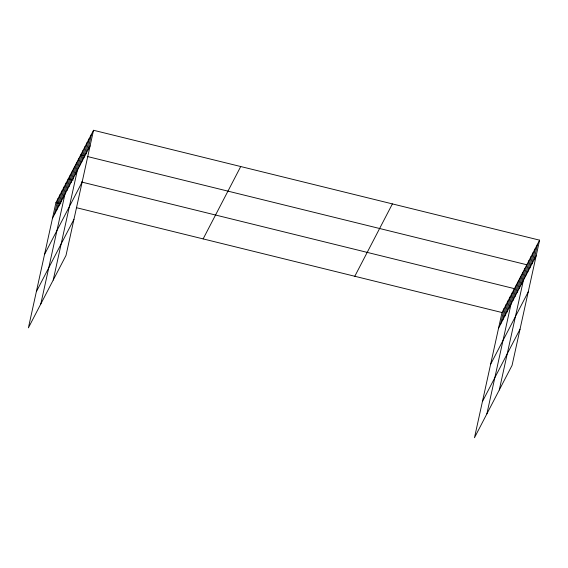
<?xml version="1.0" encoding="UTF-8"?>
<svg xmlns="http://www.w3.org/2000/svg" width="568" height="568" viewBox="0 0 568 568"><rect width="100%" height="100%" fill="white"/><g stroke="black" fill="none" stroke-linecap="round" stroke-linejoin="round"><path stroke-width="0.85" d="M93.528 130.271L55.927 202.641L28.4 327.835L66.002 255.465L93.528 130.271L539.6 240.165L512.073 365.359L474.472 437.729L501.998 312.535L539.6 240.165M54.571 214.242L57.993 198.658M56.637 210.259L60.059 194.682M58.703 206.283L62.132 190.699M60.769 202.3L64.198 186.716M62.842 198.317L66.264 182.74M40.811 303.958L68.337 178.757L73.244 179.964M66.974 190.358L70.404 174.781M69.047 186.382L72.47 170.798M71.114 182.399L74.536 166.814M73.18 178.416L76.609 162.838M75.246 174.44L78.675 158.855M53.215 280.074L80.741 154.872L84.831 155.881M79.449 166.353L82.871 150.776M81.579 162.256L85.001 146.672M83.709 158.153L87.131 142.568M85.839 154.049L89.268 138.471M87.969 149.952L91.398 134.368M500.642 324.136L504.065 308.552M502.708 320.153L506.138 304.576M504.782 316.177L508.204 300.593M506.848 312.194L510.27 296.617M508.914 308.211L512.343 292.634M486.882 413.852L514.409 288.65L81.416 181.98M513.053 300.252L516.475 284.674M515.119 296.276L518.541 280.691M517.185 292.293L520.615 276.708M519.251 288.31L522.681 272.732M521.325 284.334L524.747 268.749M499.286 389.967L526.813 264.766L87.287 156.484M525.521 276.247L528.95 260.669M527.651 272.15L531.08 256.566M529.781 268.046L533.21 252.469M531.911 263.95L535.34 248.365M534.041 259.846L537.47 244.261M52.497 218.226L90.099 145.848M44.545 254.393L82.147 182.023M36.352 291.668L73.954 219.291M203.131 238.908L240.733 166.53M354.794 276.268L392.396 203.898M498.576 328.119L536.171 255.742M490.624 364.287L528.219 291.916M482.424 401.562L520.025 329.184M55.927 202.641L60.833 203.848M76.375 207.675L501.998 312.535"/></g></svg>
